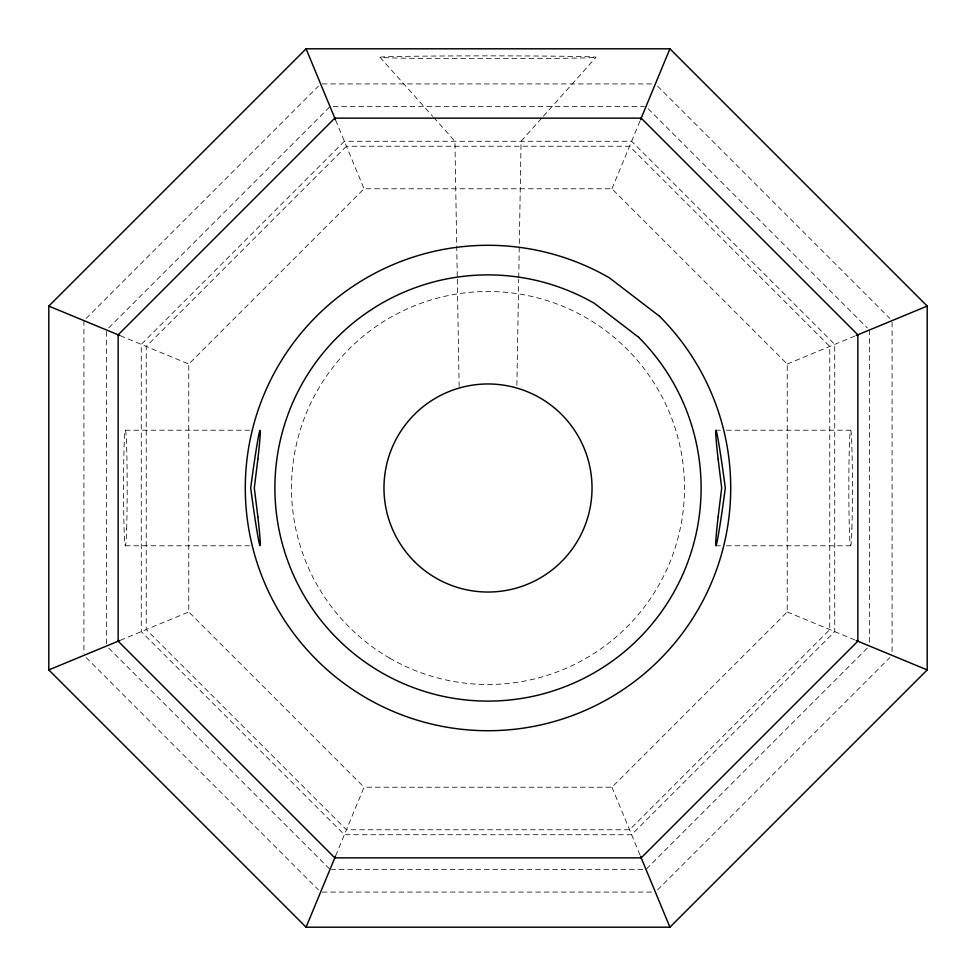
<?xml version="1.0" encoding="UTF-8"?>
<svg xmlns="http://www.w3.org/2000/svg" width="976" height="976" viewBox="0 0 976 976"><rect width="100%" height="100%" fill="white"/><g stroke="black" fill="none" stroke-linecap="round" stroke-linejoin="round"><path stroke-width="0.73" stroke-dasharray="4.88 3.66" d="M516.877 385.276L518.707 279.185M518.732 277.672L521.074 141.264L542.339 117.425M335.683 855.72L364.048 787.229L188.771 611.952L188.771 364.048L364.048 188.771L611.952 188.771L787.229 364.048L787.229 611.952L611.952 787.229L364.048 787.229M611.952 188.771L640.317 120.28M543.351 116.29L596.007 57.279A108.031 1.403 0 0 0 435.076 56.047A108.031 1.403 0 0 0 432.905 58.475A108.031 1.403 0 0 0 596.019 57.279M86.071 318.469L318.469 86.071M108.739 327.863L330.01 106.591L644.465 106.591M867.261 648.137L645.99 869.409L331.535 869.409M657.531 889.929L889.929 657.531M120.28 640.317L188.771 611.952M787.229 364.048L855.72 335.683M322.153 83.924L653.847 83.924M125.367 430.209L249.514 430.209M715.884 430.209L720.422 430.209M726.486 430.209L850.633 430.209M125.367 545.791L249.514 545.791M715.884 545.791L720.422 545.791M726.486 545.791L850.633 545.791M322.153 892.076L655.372 892.076M120.28 335.683L188.771 364.048M787.229 611.952L855.72 640.317M657.531 86.071L889.929 318.469M648.137 108.739L867.261 327.863M108.739 648.137L330.01 869.409M86.071 657.531L318.469 889.929M379.993 57.279L432.649 116.29M433.661 117.425L454.926 141.264L457.268 277.672M335.683 120.28L364.048 188.771M611.952 787.229L640.317 855.72M457.293 279.185L459.184 388.314M892.076 322.153L892.076 653.847M869.409 330.01L869.409 645.99M106.591 331.535L106.591 644.465M83.924 320.628L83.924 653.847M344.382 141.264L141.264 344.382L141.264 631.618L344.382 834.736L631.618 834.736L834.736 631.618L834.736 344.382L631.618 141.264L344.382 141.264M346.431 146.229L146.229 346.431L146.229 629.569L346.431 829.771L629.569 829.771L829.771 629.569L829.771 346.431L629.569 146.229L346.431 146.229M389.753 658.166A196.481 196.481 0 0 0 684.481 488A196.481 196.481 0 0 0 389.753 317.834A196.481 196.481 0 0 0 389.753 658.166M851.902 528.882A57.804 1.806 -90 0 0 851.096 432.173A57.804 1.806 -90 0 0 848.888 502.957A57.804 1.806 -90 0 0 851.902 528.882M126.648 528.882A57.804 1.806 -90 0 0 125.843 432.173A57.804 1.806 -90 0 0 123.623 502.957A57.804 1.806 -90 0 0 126.648 528.882"/><path stroke-width="1.46" d="M257.871 459.11L254.309 488L257.871 516.89M718.129 516.89L721.691 488L718.129 459.11M306.074 927.2L48.8 669.926L48.8 306.074L306.074 48.8L669.926 48.8L927.2 306.074L927.2 669.926L669.926 927.2L306.074 927.2L335.476 856.22M640.524 119.78L669.926 48.8M48.8 669.926L119.78 640.524M856.22 335.476L927.2 306.074M48.8 306.074L119.78 335.476M856.22 640.524L927.2 669.926M306.074 48.8L335.476 119.78M640.524 856.22L669.926 927.2M257.871 459.098A57.486 1.781 -82.5 0 0 258.201 437.931A58.645 1.818 -82.5 0 0 250.698 488A58.645 1.818 82.5 0 0 258.201 538.069A57.486 1.781 82.5 0 0 257.871 516.902M718.129 459.098A57.486 1.781 82.5 0 1 717.799 437.931A58.645 1.818 82.5 0 1 725.302 488A58.645 1.818 -82.5 0 1 717.799 538.069A57.486 1.781 -82.5 0 1 718.129 516.902M334.805 118.145L118.145 334.805L118.145 641.195L334.805 857.855L641.195 857.855L857.855 641.195L857.855 334.805L641.195 118.145L334.805 118.145M659.63 316.37L609.353 277.806A242.719 242.719 0 0 0 246.208 466.845A242.719 242.719 0 0 0 571.009 716.079A242.719 242.719 0 0 0 659.63 316.37M638.682 337.318L594.555 303.451A213.097 213.097 0 0 0 275.708 469.432A213.097 213.097 0 0 0 560.883 688.251A213.097 213.097 0 0 0 638.682 337.318M414.446 561.554A104.017 104.017 0 0 0 588.479 514.925A104.017 104.017 0 0 0 461.075 387.521A104.017 104.017 0 0 0 414.446 561.554"/></g></svg>
